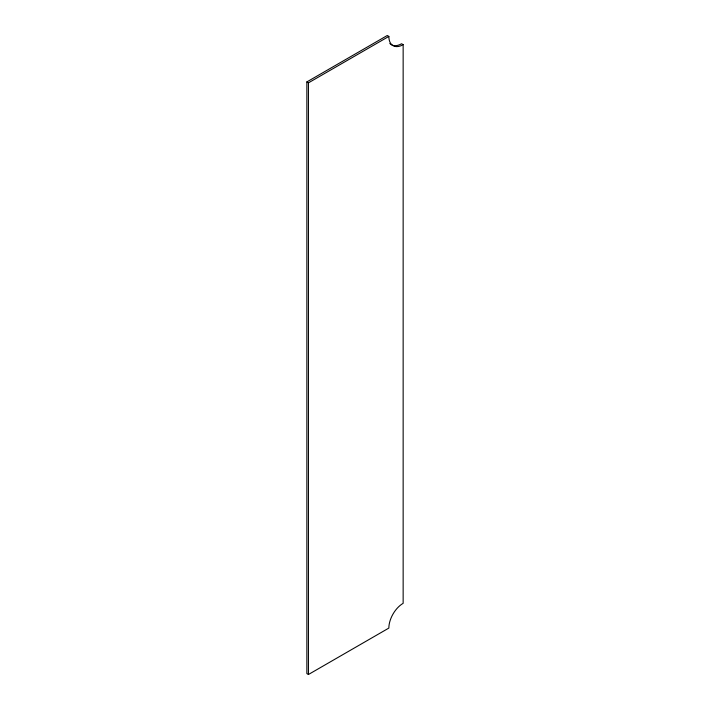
<?xml version="1.0" encoding="UTF-8"?>
<svg xmlns="http://www.w3.org/2000/svg" width="710" height="710" viewBox="0 0 710 710"><rect width="100%" height="100%" fill="white"/><g stroke="black" fill="none" stroke-linecap="round" stroke-linejoin="round"><path stroke-width="1.06" d="M306.853 81.925L387.269 35.5L388.858 36.414A20.208 11.662 -60 0 0 403.147 44.668L403.147 603.322A20.208 11.662 -60 0 0 388.858 628.075L308.442 674.5L306.853 673.586L306.853 81.925L308.442 82.848L388.858 36.414M403.147 44.668L401.558 43.745A20.208 11.662 -60 0 1 389.834 43.452M308.442 82.848L308.442 674.5"/></g></svg>
